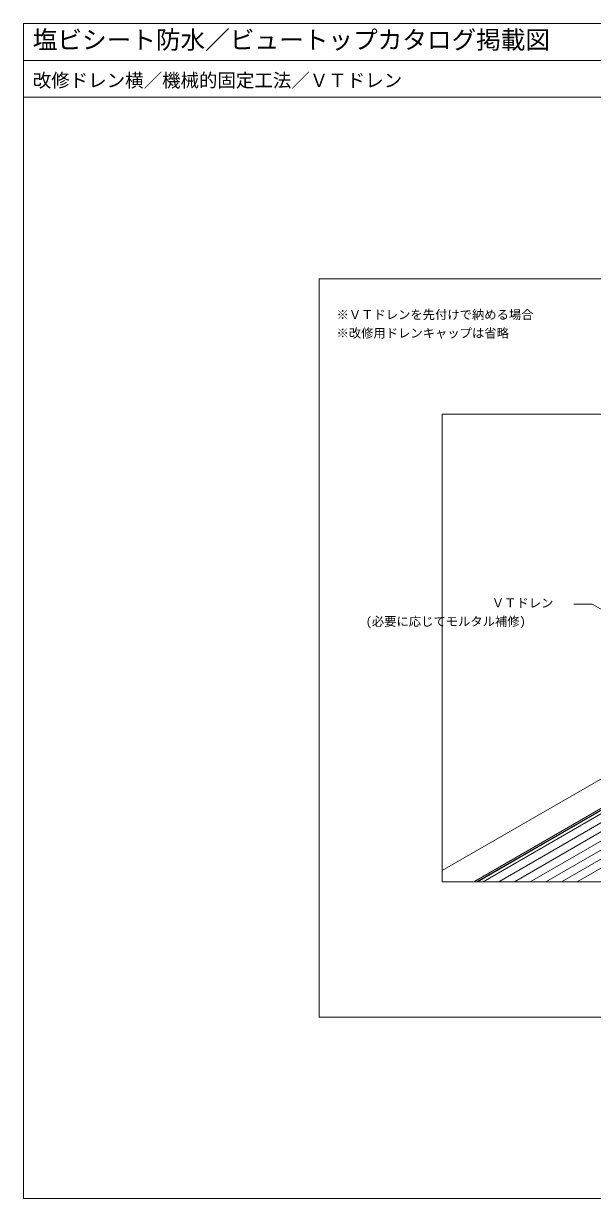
# Model space of a CAD drawing. Units: millimetres, scale not verified. Extents: x -1380 to 1380, y -955 to 955.
# Drawn here: x -1380 to -456, y -955 to 955 of the extents above; entities that cross this region are included whole.
import ezdxf
from ezdxf.enums import TextEntityAlignment as Align

# ---------------------------------------------------------------- set-up
doc = ezdxf.new("R2010")
doc.units = ezdxf.units.MM
doc.header["$LTSCALE"] = 3
for name, color, linetype, lineweight in [('0-0_0', 7, 'Continuous', 18), ('0-1_WAKU', 7, 'Continuous', 18), ('0-4_MOJI', 7, 'Continuous', 18), ('0-5_HATCH', 9, 'Continuous', 18), ('0-7_KANAMONO', 4, 'Continuous', 18)]:
    doc.layers.add(name, color=color, linetype=linetype, lineweight=lineweight)
doc.styles.add('ＭＳ ゴシック', font='')
doc.styles.get('ＭＳ ゴシック').set_extended_font_data('MS Gothic')

msp = doc.modelspace()

# ---------------------------------------------------------------- linework, layer by layer
at = {"layer": '0-0_0'}
msp.add_line((-1380, 895), (1380, 895), dxfattribs=at)
msp.add_lwpolyline([(-900, -660), (900, -660), (900, 540), (-900, 540)], close=True, dxfattribs=at)
at = {"layer": '0-0_0', "lineweight": 9}
msp.add_lwpolyline([(-700, 320), (700, 320), (700, -440), (-700, -440)], close=True, dxfattribs=at)
at = {"layer": '0-1_WAKU'}
for points in [[(1380, 835), (-1380, 835), (-1380, 955), (1380, 955)], [(-1380, -955), (1380, -955), (1380, 955), (-1380, 955)]]:
    msp.add_lwpolyline(points, close=True, dxfattribs=at)
at = {"layer": '0-4_MOJI'}
for p, q in [((-486.44, 11.33), (-456.44, 11.33)), ((-456.44, 11.33), (-131.681, -176.17))]:
    msp.add_line(p, q, dxfattribs=at)
at = {"layer": '0-5_HATCH'}
for p, q in [((-359.21, -281.663), (-633.459, -440)), ((-346.51, -288.995), (-608.059, -440)), ((-333.81, -296.327), (-582.659, -440)), ((-321.11, -303.66), (-557.259, -440)), ((-308.41, -310.992), (-531.859, -440)), ((-295.71, -318.324), (-506.459, -440)), ((-283.01, -325.657), (-481.059, -440))]:
    msp.add_line(p, q, dxfattribs=at)
at = {"layer": '0-7_KANAMONO'}
for p, q in [((-363.678, -227.438), (-700, -421.613)), ((-321.72, -251.311), (-648.54, -440)), ((-363.982, -278.111), (-644.383, -440)), ((-363.889, -278.854), (-643.002, -440))]:
    msp.add_line(p, q, dxfattribs=at)

# ---------------------------------------------------------------- texts
at = {"layer": '0-1_WAKU', "style": 'ＭＳ ゴシック'}
for s, height, p in [('塩ビシート防水／ビュートップカタログ掲載図', 29.33, (-1365, 905)), ('改修ドレン横／機械的固定工法／ＶＴドレン', 21.99, (-1365, 845))]:
    msp.add_text(s, height=height, dxfattribs=at).set_placement(p, align=Align.BOTTOM_LEFT)
at = {"layer": '0-4_MOJI', "style": 'ＭＳ ゴシック'}
for s, p in [('※ＶＴドレンを先付けで納める場合', (-871.716, 470)), ('※改修用ドレンキャップは省略', (-871.716, 440)), ('ＶＴドレン', (-619.498, 1.33)), ('(必要に応じてモルタル補修)', (-824.308, -28.67))]:
    msp.add_text(s, height=14.66, dxfattribs=at).set_placement(p, align=Align.BOTTOM_LEFT)

doc.saveas('drawing.dxf')
